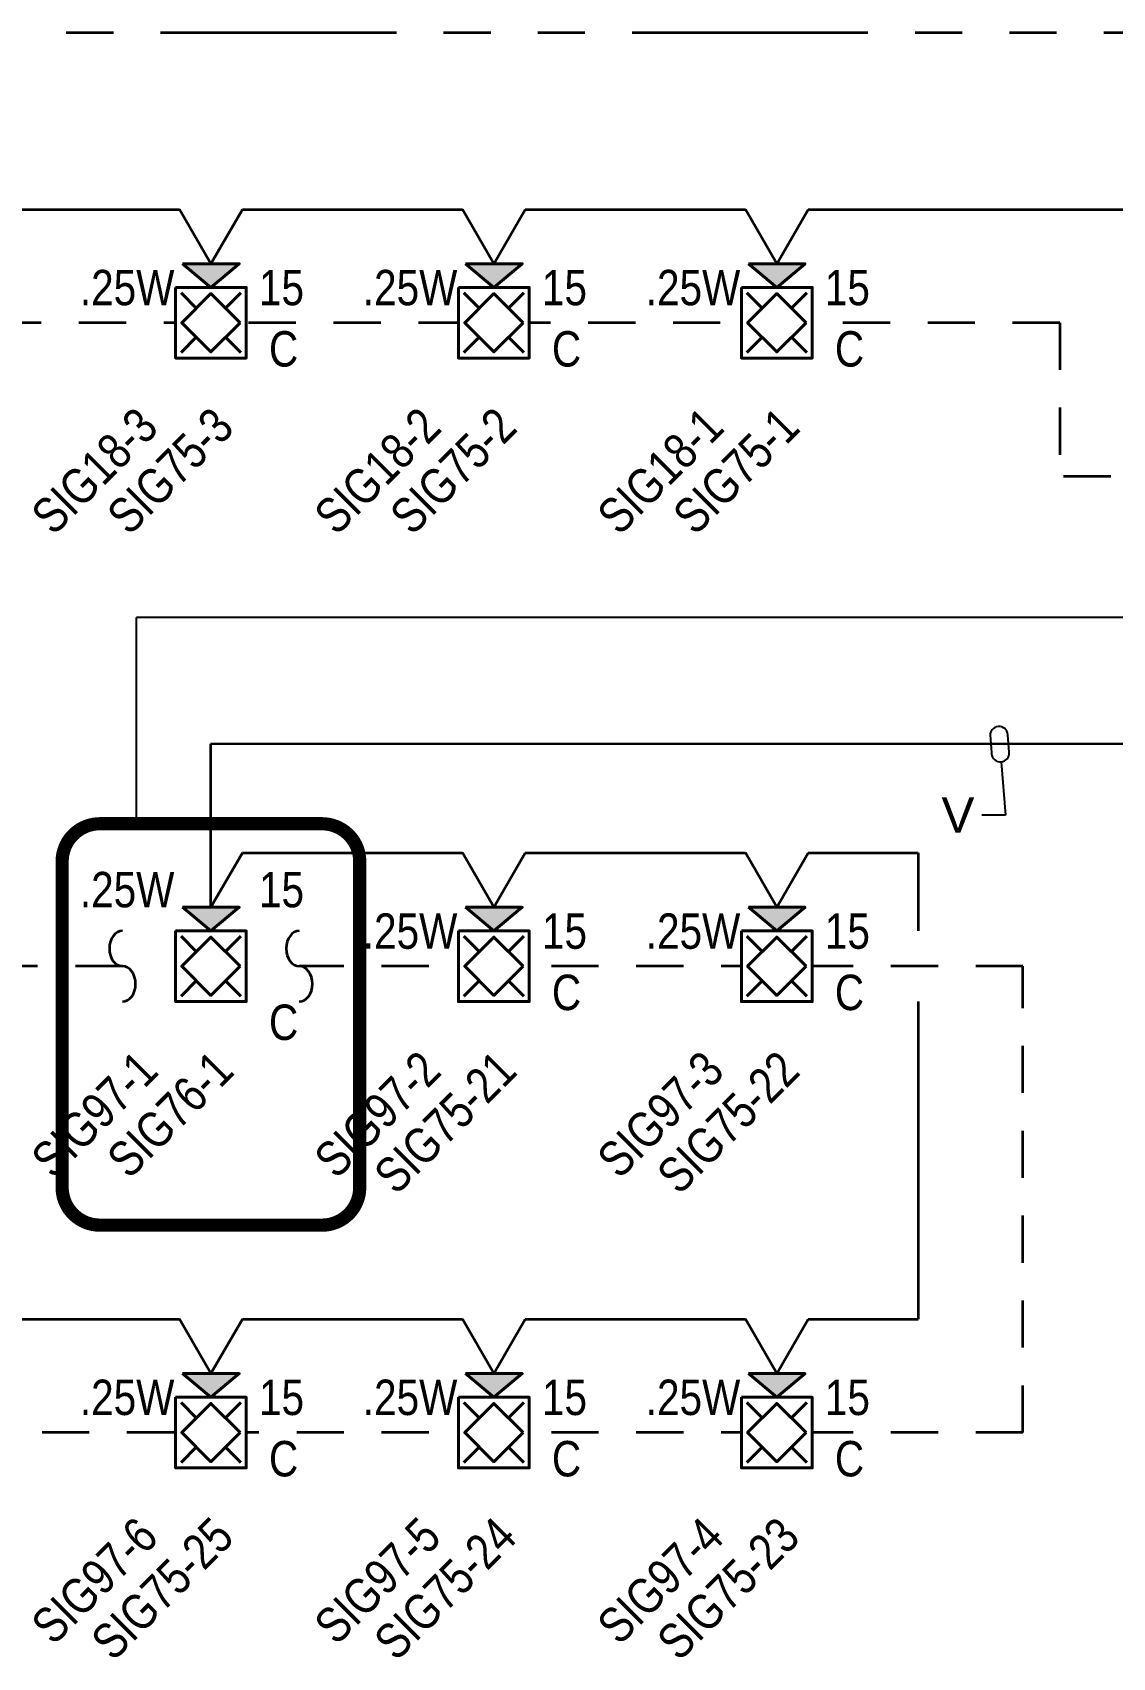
# Model space of a CAD drawing. Header units: inches. Extents: x 84 to 207, y -12 to 77.
# Drawn here: x 126.172 to 129.035, y 5.545 to 9.852 of the extents above; entities that cross this region are included whole.
import ezdxf
from ezdxf import colors
from ezdxf.entities.mleader import LeaderData, LeaderLine
from ezdxf.enums import TextEntityAlignment as Align
from ezdxf.math import Vec2, Vec3

# ---------------------------------------------------------------- set-up
doc = ezdxf.new("R2010")
doc.units = ezdxf.units.IN
doc.header["$MEASUREMENT"] = 0
doc.set_wipeout_variables(frame=1)
for name, pattern in [('DASHDOT', [1, 0.5, -0.25, 0, -0.25]), ('HIDDEN2', [0.1875, 0.125, -0.0625]), ('PHANTOM2', [1.25, 0.625, -0.125, 0.125, -0.125, 0.125, -0.125])]:
    doc.linetypes.add(name, pattern=pattern)
for name, color, linetype, lineweight in [('F-ALRM-INDC', 83, 'Continuous', 40), ('F-ALRM-WIRE', 6, 'Continuous', 35), ('F-ALRM-WIRE-DTCT', 151, 'Continuous', 35), ('F-ALRM-WIRE-INDC', 3, 'Continuous', 35), ('F-ALRM-WIRE-SPKR', 221, 'HIDDEN2', 35), ('F-ANNO-INDC', 3, 'Continuous', 25), ('F-ANNO-INDC-ADDR', 91, 'Continuous', 25), ('F-ANNO-INDC-CAND', 120, 'Continuous', 25), ('F-ANNO-INDC-DESC', 111, 'Continuous', 25), ('F-ANNO-INDC-NOTE', 110, 'Continuous', 25), ('F-ANNO-SPKR-ADDR', 210, 'Continuous', 25), ('F-ANNO-SPKR-WATT', 220, 'Continuous', 25), ('F-ANNO-TEXT', 7, 'Continuous', 25), ('F-ANNO-WIPE', 7, 'Continuous', 0)]:
    doc.layers.add(name, color=color, linetype=linetype, lineweight=lineweight)
doc.styles.add('Body', font='', dxfattribs={"height": 0.09375})
doc.styles.add('MtXpl_Arial_Narrow', font='arial.ttf')
doc.styles.get("Standard").update_dxf_attribs({"font": 'arial.ttf'})
doc.styles.get('Body').set_extended_font_data('Arial Narrow')

# ---------------------------------------------------------------- blocks, each defined once
blk = doc.blocks.new('*U22')
at = {"color": 0, "linetype": 'ByBlock', "lineweight": -2, "style": 'Body', "flags": 9}
for tag, p in [('CONNFROM_SPEAK', (0, -0.1336)), ('CONNFROM_NAC', (0, -0.121)), ('WIREDROP', (0, -0.1449))]:
    blk.add_attdef(tag, text='', height=0.00938, dxfattribs=at).set_placement(p, align=Align.MIDDLE_CENTER)
at = {"layer": 'F-ANNO-INDC', "style": 'Body', "flags": 8}
for tag, p in [('WG', (-0.1927, 0.229)), ('WP', (0.1927, 0.229))]:
    blk.add_attdef(tag, text='', height=0.0938, dxfattribs=at).set_placement(p, align=Align.MIDDLE_CENTER)
at = {"layer": 'F-ANNO-INDC-ADDR', "style": 'Body', "flags": 8}
blk.add_attdef('NACTAG', text='', height=0.0938, rotation=45, dxfattribs=at).set_placement((-0.2007, -0.2176), align=Align.TOP_RIGHT)
at = {"layer": 'F-ANNO-INDC-DESC', "lineweight": 30, "flags": 51}
blk.add_attdef('DESCRIPTION', text='', height=0.0938, rotation=45, dxfattribs=at).set_placement((0.2007, -0.2176), align=Align.TOP_RIGHT)
at = {"layer": 'F-ANNO-INDC-NOTE', "lineweight": 30, "flags": 104}
blk.add_attdef('NOTES', text='', height=0.0938, dxfattribs=at).set_placement((-0.1927, -0.0693), align=Align.MIDDLE_RIGHT)
at = {"layer": 'F-ANNO-SPKR-ADDR', "style": 'Body', "flags": 8}
blk.add_attdef('SPEAKTAG', text='', height=0.0938, rotation=45, dxfattribs=at).set_placement((0, -0.2176), align=Align.TOP_RIGHT)
at = {"linetype": 'ByBlock', "ltscale": 0.5}
blk.add_wipeout([(-0.0938, 0.0937), (0.0937, 0.0937), (0.0937, -0.0938), (-0.0938, -0.0938)], dxfattribs=at).dxf.layer = 'F-ANNO-WIPE'
at = {"color": 0, "linetype": 'ByBlock', "lineweight": -2, "ltscale": 0.5}
for p, q in [((-0.0387, -0.0387), (-0.0793, -0.0793)), ((0.0793, -0.0793), (0.0387, -0.0387))]:
    blk.add_line(p, q, dxfattribs=at)
at = {"color": 0, "linetype": 'ByBlock', "lineweight": -2, "style": 'Body', "flags": 9}
blk.add_attdef('WIRE', (-0.0007, 0), '', height=0.00938, dxfattribs=at)
for tag, p in [('ELEVATION', (0, -0.1084)), ('PID', (0, -0.0962))]:
    blk.add_attdef(tag, text='', height=0.00938, dxfattribs=at).set_placement(p, align=Align.MIDDLE_CENTER)
at = {"layer": 'F-ANNO-INDC', "style": 'Body', "flags": 8}
blk.add_attdef('CEIL', text='', height=0.0938, dxfattribs=at).set_placement((0.1927, -0.0693), align=Align.MIDDLE_CENTER)
at = {"layer": 'F-ANNO-INDC-CAND', "style": 'Body', "flags": 8}
blk.add_attdef('CD', text='', height=0.0938, dxfattribs=at).set_placement((0.1871, 0.0933), align=Align.MIDDLE_CENTER)
at = {"layer": 'F-ANNO-INDC-NOTE', "style": 'Body'}
blk.add_attdef('NOTE', text='', height=0.0938, dxfattribs=at).set_placement((-0.1927, -0.0693), align=Align.MIDDLE_CENTER)
at = {"linetype": 'ByBlock'}
blk.add_wipeout([(-0.075, 0.1562), (0, 0.0937), (0.075, 0.1562)], dxfattribs=at).dxf.layer = 'F-ANNO-WIPE'
h = blk.add_hatch(color=0)
h.dxf.hatch_style = 1
h.paths.add_polyline_path([(0.075, 0.1562), (-0.075, 0.1562), (0, 0.0937)])
at = {"color": 0, "linetype": 'ByBlock', "lineweight": -2, "ltscale": 0.5}
for p, q in [((-0.0387, 0.0387), (-0.0793, 0.0793)), ((0.0793, 0.0793), (0.0387, 0.0387))]:
    blk.add_line(p, q, dxfattribs=at)
at = {"color": 0, "linetype": 'ByBlock', "lineweight": -2}
blk.add_lwpolyline([(-0.075, 0.1562), (0, 0.0937), (0.075, 0.1562)], close=True, dxfattribs=at)
at = {"color": 0, "linetype": 'ByBlock', "lineweight": -2, "ltscale": 0.5}
for points in [[(-0.0938, 0.0937), (0.0937, 0.0937), (0.0937, -0.0938), (-0.0938, -0.0938)], [(0.0774, 0), (0, 0.0774), (-0.0774, 0), (0, -0.0774)]]:
    blk.add_lwpolyline(points, close=True, dxfattribs=at)
at = {"layer": 'F-ANNO-SPKR-WATT', "linetype": 'Continuous', "style": 'Body', "flags": 8}
blk.add_attdef('WATT', text='', height=0.0938, dxfattribs=at).set_placement((-0.2221, 0.0933), align=Align.MIDDLE_CENTER)
blk = doc.blocks.new('*U133')
at = {"color": 0, "linetype": 'ByBlock', "lineweight": -2, "style": 'Body', "flags": 9}
for tag, p in [('CONNFROM_SPEAK', (0, -0.1336)), ('CONNFROM_NAC', (0, -0.121)), ('WIREDROP', (0, -0.1449))]:
    blk.add_attdef(tag, text='', height=0.00938, dxfattribs=at).set_placement(p, align=Align.MIDDLE_CENTER)
at = {"layer": 'F-ANNO-INDC', "style": 'Body', "flags": 8}
for tag, p in [('WG', (-0.1927, 0.229)), ('WP', (0.1927, 0.229))]:
    blk.add_attdef(tag, text='', height=0.0938, dxfattribs=at).set_placement(p, align=Align.MIDDLE_CENTER)
at = {"layer": 'F-ANNO-INDC-ADDR', "style": 'Body', "flags": 8}
blk.add_attdef('NACTAG', text='', height=0.0938, rotation=45, dxfattribs=at).set_placement((-0.2007, -0.2176), align=Align.TOP_RIGHT)
at = {"layer": 'F-ANNO-INDC-CAND', "style": 'Body', "flags": 8}
blk.add_attdef('CD', text='', height=0.0938, dxfattribs=at).set_placement((0.1871, 0.2031), align=Align.MIDDLE_CENTER)
at = {"layer": 'F-ANNO-INDC-DESC', "lineweight": 30, "flags": 51}
blk.add_attdef('DESCRIPTION', text='', height=0.0938, rotation=45, dxfattribs=at).set_placement((0.2007, -0.2176), align=Align.TOP_RIGHT)
at = {"layer": 'F-ANNO-INDC-NOTE', "lineweight": 30, "flags": 104}
blk.add_attdef('NOTES', text='', height=0.0938, dxfattribs=at).set_placement((-0.1927, -0.0693), align=Align.MIDDLE_RIGHT)
at = {"layer": 'F-ANNO-SPKR-ADDR', "style": 'Body', "flags": 8}
blk.add_attdef('SPEAKTAG', text='', height=0.0938, rotation=45, dxfattribs=at).set_placement((0, -0.2176), align=Align.TOP_RIGHT)
at = {"linetype": 'ByBlock', "ltscale": 0.5}
blk.add_wipeout([(-0.0938, 0.0937), (0.0937, 0.0937), (0.0937, -0.0938), (-0.0938, -0.0938)], dxfattribs=at).dxf.layer = 'F-ANNO-WIPE'
at = {"color": 0, "linetype": 'ByBlock', "lineweight": -2, "ltscale": 0.5}
for p, q in [((-0.0387, -0.0387), (-0.0793, -0.0793)), ((0.0793, -0.0793), (0.0387, -0.0387))]:
    blk.add_line(p, q, dxfattribs=at)
at = {"color": 0, "linetype": 'ByBlock', "lineweight": -2, "style": 'Body', "flags": 9}
blk.add_attdef('WIRE', (-0.0007, 0), '', height=0.00938, dxfattribs=at)
for tag, p in [('ELEVATION', (0, -0.1084)), ('PID', (0, -0.0962))]:
    blk.add_attdef(tag, text='', height=0.00938, dxfattribs=at).set_placement(p, align=Align.MIDDLE_CENTER)
at = {"layer": 'F-ANNO-INDC', "style": 'Body', "flags": 8}
blk.add_attdef('CEIL', text='', height=0.0938, dxfattribs=at).set_placement((0.1927, -0.1484), align=Align.MIDDLE_CENTER)
at = {"layer": 'F-ANNO-INDC-NOTE', "style": 'Body'}
blk.add_attdef('NOTE', text='', height=0.0938, dxfattribs=at).set_placement((-0.1927, -0.0693), align=Align.MIDDLE_CENTER)
at = {"linetype": 'ByBlock'}
blk.add_wipeout([(-0.075, 0.1562), (0, 0.0937), (0.075, 0.1562)], dxfattribs=at).dxf.layer = 'F-ANNO-WIPE'
h = blk.add_hatch(color=0)
h.dxf.hatch_style = 1
h.paths.add_polyline_path([(0.075, 0.1562), (-0.075, 0.1562), (0, 0.0937)])
at = {"color": 0, "linetype": 'ByBlock', "lineweight": -2, "ltscale": 0.5}
for p, q in [((-0.0387, 0.0387), (-0.0793, 0.0793)), ((0.0793, 0.0793), (0.0387, 0.0387))]:
    blk.add_line(p, q, dxfattribs=at)
at = {"color": 0, "linetype": 'ByBlock', "lineweight": -2}
blk.add_lwpolyline([(-0.075, 0.1562), (0, 0.0937), (0.075, 0.1562)], close=True, dxfattribs=at)
at = {"color": 0, "linetype": 'ByBlock', "lineweight": -2, "ltscale": 0.5}
for points in [[(-0.0938, 0.0937), (0.0937, 0.0937), (0.0937, -0.0938), (-0.0938, -0.0938)], [(0.0774, 0), (0, 0.0774), (-0.0774, 0), (0, -0.0774)]]:
    blk.add_lwpolyline(points, close=True, dxfattribs=at)
at = {"layer": 'F-ANNO-SPKR-WATT', "linetype": 'Continuous', "style": 'Body', "flags": 8}
blk.add_attdef('WATT', text='', height=0.0938, dxfattribs=at).set_placement((-0.2221, 0.2031), align=Align.MIDDLE_CENTER)
blk = doc.blocks.new('*U120')
at = {"color": 0, "linetype": 'ByBlock', "lineweight": -2}
for points in [[(0, 0.1557), (-0.0833, 0.3)], [(0, 0.1557), (0.0833, 0.3)], [(0.0833, 0.3), (1.7917, 0.3)]]:
    blk.add_lwpolyline(points, dxfattribs=at)
blk = doc.blocks.new('*U64')
at = {"color": 0, "linetype": 'ByBlock', "lineweight": -2}
for points in [[(0, 0.1557), (-0.0833, 0.3)], [(0, 0.1557), (0.0833, 0.3)], [(0.0833, 0.3), (0.6667, 0.3)]]:
    blk.add_lwpolyline(points, dxfattribs=at)
blk = doc.blocks.new('*U72')
at = {"color": 0, "linetype": 'ByBlock', "lineweight": -2}
for points in [[(0, 0.1557), (-0.0833, 0.3)], [(0, 0.1557), (0.0833, 0.3)], [(0.0833, 0.3), (0.375, 0.3)]]:
    blk.add_lwpolyline(points, dxfattribs=at)
blk = doc.blocks.new('*U82')
at = {"color": 0}
for centre, major_axis in [((-0.046875, 0), (-0.046875, 0)), ((0.046875, 0), (0.046875, 0))]:
    blk.add_ellipse(centre, major_axis=major_axis, ratio=0.7409255, start_param=0, end_param=3.14159265, dxfattribs=at)
blk = doc.blocks.new('WireTagLoop')
at = {"color": 0, "linetype": 'ByBlock', "lineweight": -2}
blk.add_lwpolyline([(-0.5, 0.5, 0.999484), (-0.5, -0.5), (0.5, -0.5, 0.999484), (0.5, 0.5, 0.000258)], format="xyb", close=True, dxfattribs=at)

msp = doc.modelspace()

# ---------------------------------------------------------------- linework, layer by layer
at = {"layer": 'F-ALRM-WIRE-DTCT', "color": 251, "linetype": 'PHANTOM2', "true_color": 0x636466}
msp.add_line((119.0119, 9.852), (153.7031, 9.852), dxfattribs=at)
at = {"layer": 'F-ALRM-WIRE-INDC'}
for p, q in [((128.5204, 7.6775), (128.5204, 7.4707)), ((128.5204, 7.2832), (128.5204, 6.4415))]:
    msp.add_line(p, q, dxfattribs=at)
for points in [[(129.4129, 7.966), (126.6454, 7.9661)], [(126.7287, 7.6775), (127.3121, 7.6775)]]:
    msp.add_lwpolyline(points, dxfattribs=at)
at = {"layer": 'F-ALRM-WIRE-SPKR'}
msp.add_line((128.7978, 6.141), (128.7978, 7.377), dxfattribs=at)
for points in [[(128.8954, 9.0827), (119.6141, 9.0827)], [(128.8954, 9.0827), (128.8954, 8.6749)], [(129.9305, 8.6749), (128.8954, 8.6749)], [(126.411, 7.377), (119.2429, 7.377)], [(128.7978, 7.377), (126.8797, 7.377)], [(128.7978, 6.141), (119.6141, 6.141)]]:
    msp.add_lwpolyline(points, dxfattribs=at)
at = {"layer": 'F-ANNO-TEXT', "lineweight": 25}
for p in [(126.4482, 7.7547), (129.7905, 8.3017)]:
    msp.add_line(p, (126.4482, 8.3017), dxfattribs=at)
at = {"layer": 'F-ANNO-TEXT', "color": 8, "linetype": 'DASHDOT', "ltscale": 0.35, "true_color": 0x808080, "const_width": 0.035}
msp.add_lwpolyline([(126.351, 7.7547), (126.9398, 7.7547, -0.414214), (127.0398, 7.6547), (127.0398, 6.7907, -0.414214), (126.9398, 6.6907), (126.351, 6.6907, -0.414214), (126.251, 6.7907), (126.251, 7.6547, -0.414214)], format="xyb", close=True, dxfattribs=at)

# ---------------------------------------------------------------- leaders
at = {"layer": 'F-ALRM-WIRE-INDC'}
ml = msp.add_multileader_mtext('Standard', dxfattribs=at)
ml.set_content('V', color=256, style='MtXpl_Arial_Narrow')
ml.set_leader_properties(color=256, linetype='Continuous')
ml.set_arrow_properties(name='WireTagLoop')
ml.build(insert=Vec2(0, 0))
ml.multileader.update_dxf_attribs({"text_left_attachment_type": 2, "text_right_attachment_type": 2, "text_bottom_attachment_type": 2, "dogleg_length": 0.0625, "arrow_head_size": 0.0469})
ctx = ml.context
ctx.base_point, ctx.char_height, ctx.arrow_head_size, ctx.landing_gap_size, ctx.plane_origin = Vec3(128.5635, 7.7776), 0.0938, 0.0469, 0.02, Vec3(87.1376, 7.0805)
ctx.left_attachment, ctx.right_attachment, ctx.top_attachment, ctx.text_align_type = 2, 2, 2, 2
notes = []
notes.append((ctx, [(0, (1, 1, 0), (128.7517, 7.7776), (-1, 0), 0.0625, [(0, [(128.7363, 7.9655)], 0, [])])]))
ctx.mtext.insert, ctx.mtext.alignment, ctx.mtext.flow_direction = Vec3(128.6692, 7.8245), 3, 5
for ctx, leaders in notes:
    for number, flags, end, landing, length, lines in leaders:
        leader = LeaderData()
        leader.index, (leader.has_last_leader_line, leader.has_dogleg_vector, leader.attachment_direction) = number, flags
        leader.last_leader_point, leader.dogleg_vector, leader.dogleg_length = Vec3(end), Vec3(landing), length
        for number, points, colour, breaks in lines:
            line = LeaderLine()
            line.index, line.vertices, line.color, line.breaks = number, Vec3.list(points), colors.encode_raw_color(colour), breaks
            leader.lines.append(line)
        ctx.leaders.append(leader)

# ---------------------------------------------------------------- next in the draw order: block references
at = {"layer": 'F-ALRM-INDC'}
ref = msp.add_blockref('*U22', (126.6454, 9.0827), dxfattribs=at)
ref.add_attrib('CEIL', 'C', dxfattribs={"layer": 'F-ANNO-INDC', "height": 0.0938, "style": 'Body'}).set_placement((126.838, 9.0134), align=Align.MIDDLE_CENTER)
ref.add_attrib('NACTAG', 'SIG18-3', dxfattribs={"layer": 'F-ANNO-INDC-ADDR', "height": 0.09375, "rotation": 45, "style": 'Body'}).set_placement((126.4447, 8.865), align=Align.TOP_RIGHT)
ref.add_attrib('CD', '15', dxfattribs={"layer": 'F-ANNO-INDC-CAND', "height": 0.09375, "style": 'Body'}).set_placement((126.8324, 9.1759), align=Align.MIDDLE_CENTER)
ref.add_attrib('SPEAKTAG', 'SIG75-3', dxfattribs={"layer": 'F-ANNO-SPKR-ADDR', "height": 0.09375, "rotation": 45, "style": 'Body'}).set_placement((126.6454, 8.865), align=Align.TOP_RIGHT)
ref.add_attrib('WATT', '.25W', dxfattribs={"layer": 'F-ANNO-SPKR-WATT', "linetype": 'Continuous', "height": 0.09375, "style": 'Body'}).set_placement((126.4233, 9.1759), align=Align.MIDDLE_CENTER)
ref = msp.add_blockref('*U22', (127.3954, 9.0827), dxfattribs=at)
ref.add_attrib('CEIL', 'C', dxfattribs={"layer": 'F-ANNO-INDC', "height": 0.0938, "style": 'Body'}).set_placement((127.588, 9.0134), align=Align.MIDDLE_CENTER)
ref.add_attrib('NACTAG', 'SIG18-2', dxfattribs={"layer": 'F-ANNO-INDC-ADDR', "height": 0.09375, "rotation": 45, "style": 'Body'}).set_placement((127.1947, 8.865), align=Align.TOP_RIGHT)
ref.add_attrib('CD', '15', dxfattribs={"layer": 'F-ANNO-INDC-CAND', "height": 0.09375, "style": 'Body'}).set_placement((127.5824, 9.1759), align=Align.MIDDLE_CENTER)
ref.add_attrib('SPEAKTAG', 'SIG75-2', dxfattribs={"layer": 'F-ANNO-SPKR-ADDR', "height": 0.09375, "rotation": 45, "style": 'Body'}).set_placement((127.3954, 8.865), align=Align.TOP_RIGHT)
ref.add_attrib('WATT', '.25W', dxfattribs={"layer": 'F-ANNO-SPKR-WATT', "linetype": 'Continuous', "height": 0.09375, "style": 'Body'}).set_placement((127.1733, 9.1759), align=Align.MIDDLE_CENTER)
ref = msp.add_blockref('*U22', (128.1454, 9.0827), dxfattribs=at)
ref.add_attrib('CEIL', 'C', dxfattribs={"layer": 'F-ANNO-INDC', "height": 0.0938, "style": 'Body'}).set_placement((128.338, 9.0134), align=Align.MIDDLE_CENTER)
ref.add_attrib('NACTAG', 'SIG18-1', dxfattribs={"layer": 'F-ANNO-INDC-ADDR', "height": 0.09375, "rotation": 45, "style": 'Body'}).set_placement((127.9447, 8.865), align=Align.TOP_RIGHT)
ref.add_attrib('CD', '15', dxfattribs={"layer": 'F-ANNO-INDC-CAND', "height": 0.09375, "style": 'Body'}).set_placement((128.3324, 9.1759), align=Align.MIDDLE_CENTER)
ref.add_attrib('SPEAKTAG', 'SIG75-1', dxfattribs={"layer": 'F-ANNO-SPKR-ADDR', "height": 0.09375, "rotation": 45, "style": 'Body'}).set_placement((128.1454, 8.865), align=Align.TOP_RIGHT)
ref.add_attrib('WATT', '.25W', dxfattribs={"layer": 'F-ANNO-SPKR-WATT', "linetype": 'Continuous', "height": 0.09375, "style": 'Body'}).set_placement((127.9233, 9.1759), align=Align.MIDDLE_CENTER)
ref = msp.add_blockref('*U133', (126.6454, 7.377), dxfattribs=at)
ref.add_attrib('CEIL', 'C', dxfattribs={"layer": 'F-ANNO-INDC', "height": 0.0938, "style": 'Body'}).set_placement((126.838, 7.2285), align=Align.MIDDLE_CENTER)
ref.add_attrib('NACTAG', 'SIG97-1', dxfattribs={"layer": 'F-ANNO-INDC-ADDR', "height": 0.09375, "rotation": 45, "style": 'Body'}).set_placement((126.4447, 7.1593), align=Align.TOP_RIGHT)
ref.add_attrib('CD', '15', dxfattribs={"layer": 'F-ANNO-INDC-CAND', "height": 0.09375, "style": 'Body'}).set_placement((126.8325, 7.5801), align=Align.MIDDLE_CENTER)
ref.add_attrib('SPEAKTAG', 'SIG76-1', dxfattribs={"layer": 'F-ANNO-SPKR-ADDR', "height": 0.09375, "rotation": 45, "style": 'Body'}).set_placement((126.6454, 7.1593), align=Align.TOP_RIGHT)
ref.add_attrib('WATT', '.25W', dxfattribs={"layer": 'F-ANNO-SPKR-WATT', "linetype": 'Continuous', "height": 0.09375, "style": 'Body'}).set_placement((126.4233, 7.5801), align=Align.MIDDLE_CENTER)
ref = msp.add_blockref('*U22', (127.3954, 7.377), dxfattribs=at)
ref.add_attrib('CEIL', 'C', dxfattribs={"layer": 'F-ANNO-INDC', "height": 0.0938, "style": 'Body'}).set_placement((127.588, 7.3077), align=Align.MIDDLE_CENTER)
ref.add_attrib('NACTAG', 'SIG97-2', dxfattribs={"layer": 'F-ANNO-INDC-ADDR', "height": 0.09375, "rotation": 45, "style": 'Body'}).set_placement((127.1947, 7.1593), align=Align.TOP_RIGHT)
ref.add_attrib('CD', '15', dxfattribs={"layer": 'F-ANNO-INDC-CAND', "height": 0.09375, "style": 'Body'}).set_placement((127.5825, 7.4702), align=Align.MIDDLE_CENTER)
ref.add_attrib('SPEAKTAG', 'SIG75-21', dxfattribs={"layer": 'F-ANNO-SPKR-ADDR', "height": 0.09375, "rotation": 45, "style": 'Body'}).set_placement((127.3954, 7.1593), align=Align.TOP_RIGHT)
ref.add_attrib('WATT', '.25W', dxfattribs={"layer": 'F-ANNO-SPKR-WATT', "linetype": 'Continuous', "height": 0.09375, "style": 'Body'}).set_placement((127.1733, 7.4702), align=Align.MIDDLE_CENTER)
ref = msp.add_blockref('*U22', (128.1454, 7.377), dxfattribs=at)
ref.add_attrib('CEIL', 'C', dxfattribs={"layer": 'F-ANNO-INDC', "height": 0.0938, "style": 'Body'}).set_placement((128.338, 7.3077), align=Align.MIDDLE_CENTER)
ref.add_attrib('NACTAG', 'SIG97-3', dxfattribs={"layer": 'F-ANNO-INDC-ADDR', "height": 0.09375, "rotation": 45, "style": 'Body'}).set_placement((127.9447, 7.1593), align=Align.TOP_RIGHT)
ref.add_attrib('CD', '15', dxfattribs={"layer": 'F-ANNO-INDC-CAND', "height": 0.09375, "style": 'Body'}).set_placement((128.3325, 7.4702), align=Align.MIDDLE_CENTER)
ref.add_attrib('SPEAKTAG', 'SIG75-22', dxfattribs={"layer": 'F-ANNO-SPKR-ADDR', "height": 0.09375, "rotation": 45, "style": 'Body'}).set_placement((128.1454, 7.1593), align=Align.TOP_RIGHT)
ref.add_attrib('WATT', '.25W', dxfattribs={"layer": 'F-ANNO-SPKR-WATT', "linetype": 'Continuous', "height": 0.09375, "style": 'Body'}).set_placement((127.9233, 7.4702), align=Align.MIDDLE_CENTER)
ref = msp.add_blockref('*U22', (126.6454, 6.141), dxfattribs=at)
ref.add_attrib('CEIL', 'C', dxfattribs={"layer": 'F-ANNO-INDC', "height": 0.0938, "style": 'Body'}).set_placement((126.838, 6.0717), align=Align.MIDDLE_CENTER)
ref.add_attrib('NACTAG', 'SIG97-6', dxfattribs={"layer": 'F-ANNO-INDC-ADDR', "height": 0.09375, "rotation": 45, "style": 'Body'}).set_placement((126.4447, 5.9234), align=Align.TOP_RIGHT)
ref.add_attrib('CD', '15', dxfattribs={"layer": 'F-ANNO-INDC-CAND', "height": 0.09375, "style": 'Body'}).set_placement((126.8325, 6.2343), align=Align.MIDDLE_CENTER)
ref.add_attrib('SPEAKTAG', 'SIG75-25', dxfattribs={"layer": 'F-ANNO-SPKR-ADDR', "height": 0.09375, "rotation": 45, "style": 'Body'}).set_placement((126.6454, 5.9234), align=Align.TOP_RIGHT)
ref.add_attrib('WATT', '.25W', dxfattribs={"layer": 'F-ANNO-SPKR-WATT', "linetype": 'Continuous', "height": 0.09375, "style": 'Body'}).set_placement((126.4233, 6.2343), align=Align.MIDDLE_CENTER)
ref = msp.add_blockref('*U22', (127.3954, 6.141), dxfattribs=at)
ref.add_attrib('CEIL', 'C', dxfattribs={"layer": 'F-ANNO-INDC', "height": 0.0938, "style": 'Body'}).set_placement((127.588, 6.0717), align=Align.MIDDLE_CENTER)
ref.add_attrib('NACTAG', 'SIG97-5', dxfattribs={"layer": 'F-ANNO-INDC-ADDR', "height": 0.09375, "rotation": 45, "style": 'Body'}).set_placement((127.1947, 5.9234), align=Align.TOP_RIGHT)
ref.add_attrib('CD', '15', dxfattribs={"layer": 'F-ANNO-INDC-CAND', "height": 0.09375, "style": 'Body'}).set_placement((127.5825, 6.2343), align=Align.MIDDLE_CENTER)
ref.add_attrib('SPEAKTAG', 'SIG75-24', dxfattribs={"layer": 'F-ANNO-SPKR-ADDR', "height": 0.09375, "rotation": 45, "style": 'Body'}).set_placement((127.3954, 5.9234), align=Align.TOP_RIGHT)
ref.add_attrib('WATT', '.25W', dxfattribs={"layer": 'F-ANNO-SPKR-WATT', "linetype": 'Continuous', "height": 0.09375, "style": 'Body'}).set_placement((127.1733, 6.2343), align=Align.MIDDLE_CENTER)
ref = msp.add_blockref('*U22', (128.1454, 6.141), dxfattribs=at)
ref.add_attrib('CEIL', 'C', dxfattribs={"layer": 'F-ANNO-INDC', "height": 0.0938, "style": 'Body'}).set_placement((128.338, 6.0717), align=Align.MIDDLE_CENTER)
ref.add_attrib('NACTAG', 'SIG97-4', dxfattribs={"layer": 'F-ANNO-INDC-ADDR', "height": 0.09375, "rotation": 45, "style": 'Body'}).set_placement((127.9447, 5.9234), align=Align.TOP_RIGHT)
ref.add_attrib('CD', '15', dxfattribs={"layer": 'F-ANNO-INDC-CAND', "height": 0.09375, "style": 'Body'}).set_placement((128.3325, 6.2343), align=Align.MIDDLE_CENTER)
ref.add_attrib('SPEAKTAG', 'SIG75-23', dxfattribs={"layer": 'F-ANNO-SPKR-ADDR', "height": 0.09375, "rotation": 45, "style": 'Body'}).set_placement((128.1454, 5.9234), align=Align.TOP_RIGHT)
ref.add_attrib('WATT', '.25W', dxfattribs={"layer": 'F-ANNO-SPKR-WATT', "linetype": 'Continuous', "height": 0.09375, "style": 'Body'}).set_placement((127.9233, 6.2343), align=Align.MIDDLE_CENTER)

# ---------------------------------------------------------------- next in the draw order: linework, layer by layer
at = {"layer": 'F-ALRM-WIRE-INDC'}
msp.add_line((126.6454, 7.5332), (126.6454, 7.9661), dxfattribs=at)
msp.add_lwpolyline([(126.6454, 7.5332), (126.7287, 7.6775)], dxfattribs=at)

# ---------------------------------------------------------------- next in the draw order: block references
at = {"layer": 'F-ALRM-WIRE', "rotation": 90}
for p in [(126.411, 7.377), (126.8797, 7.377)]:
    msp.add_blockref('*U82', p, dxfattribs=at)
at = {"layer": 'F-ALRM-WIRE-INDC'}
for name, p in [('*U64', (125.8954, 9.0832)), ('*U64', (126.6454, 9.0832)), ('*U64', (127.3954, 9.0832)), ('*U120', (128.1454, 9.0832)), ('*U64', (127.3954, 7.3775)), ('*U72', (128.1454, 7.3775)), ('*U64', (125.8954, 6.1415)), ('*U64', (126.6454, 6.1415)), ('*U64', (127.3954, 6.1415)), ('*U72', (128.1454, 6.1415))]:
    msp.add_blockref(name, p, dxfattribs=at)

doc.saveas('drawing.dxf')
